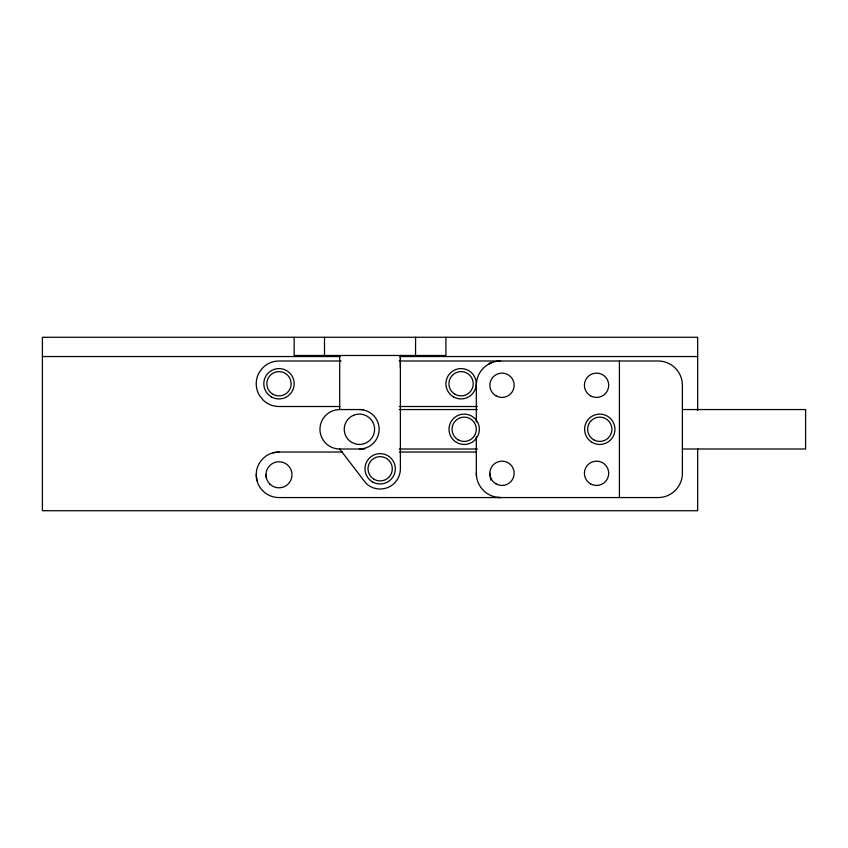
<?xml version="1.0" encoding="UTF-8"?>
<svg xmlns="http://www.w3.org/2000/svg" width="848" height="848" viewBox="0 0 848 848"><rect width="100%" height="100%" fill="white"/><g stroke="black" fill="none" stroke-linecap="round" stroke-linejoin="round"><path stroke-width="1.27" d="M488.469 364.237L491.31 362.838M273.109 452.821L278.981 452.037L342.56 452.037M42.4 356.542L340.249 356.542M399.821 356.542L697.671 356.542M341.066 360.994L278.981 360.994A22.758 22.758 0 0 0 262.891 367.661L259.276 372.367A22.758 22.758 0 0 0 259.276 395.136L262.891 399.853A22.758 22.758 0 0 0 278.981 406.51L339.91 406.51M399.196 360.994L658.112 360.994A24.285 24.285 0 0 1 682.386 385.268L682.386 473.29A24.285 24.285 0 0 1 658.112 497.564L278.981 497.564A22.769 22.769 0 0 1 256.202 474.806A22.769 22.769 0 0 1 278.971 452.026M399.344 406.51L477.382 406.51M400.383 367.619L400.383 355.482L400.383 468.796A20.235 20.235 0 0 1 365.848 483.106L339.688 449.005A19.727 19.727 0 0 1 319.961 429.279A19.727 19.727 0 0 1 339.688 409.552L363.506 409.552M399.249 409.552L477.339 409.552M682.502 409.552L805.6 409.552L805.6 449.005L682.502 449.005M339.688 449.005L364.831 449.005M399.249 449.005L477.339 449.005M399.503 452.037L476.534 452.037M497.437 497.363L500.606 497.564A24.285 24.285 0 0 1 476.322 473.29L476.322 436.508M489.868 473.29L490.78 480.159M265.965 474.785L266.41 478.145M256.234 474.806L256.976 480.699M476.322 473.29L476.534 476.459M697.671 410.58L697.671 337.271L42.4 337.271L42.4 510.729L697.671 510.729L697.671 448.793M619.422 360.994L619.422 497.564M489.868 362.838L489.868 363.548M476.322 422.05L476.322 385.268A24.285 24.285 0 0 1 500.606 360.994M445.91 337.271L445.91 355.482L294.161 355.482L294.161 337.271M415.562 337.271L415.562 355.482M339.688 355.482L339.688 409.552M324.508 337.271L324.508 355.482M359.414 409.552A19.727 19.727 0 0 1 379.141 429.279A19.727 19.727 0 0 1 359.414 449.005M353.637 415.329L351.825 416.135A15.179 15.179 0 0 0 351.825 442.423L355.482 443.939A15.179 15.179 0 0 0 374.593 429.279A15.179 15.179 0 0 0 355.482 414.619L353.637 415.329M590.484 483.816A12.137 12.137 0 0 0 608.694 473.301A12.137 12.137 0 0 0 590.484 462.785A12.137 12.137 0 0 0 590.484 483.816M495.942 483.805A12.137 12.137 0 0 0 514.153 473.29A12.137 12.137 0 0 0 495.942 462.775A12.137 12.137 0 0 0 495.942 483.805M272.918 394.267A12.137 12.137 0 0 0 291.129 383.752A12.137 12.137 0 0 0 272.918 373.237A12.137 12.137 0 0 0 272.918 394.267M455.016 394.267A12.137 12.137 0 0 0 473.226 383.752A12.137 12.137 0 0 0 455.016 373.237A12.137 12.137 0 0 0 455.016 394.267M590.484 395.783A12.137 12.137 0 0 0 608.694 385.268A12.137 12.137 0 0 0 590.484 374.752A12.137 12.137 0 0 0 590.484 395.783M495.942 395.783A12.137 12.137 0 0 0 514.153 385.268A12.137 12.137 0 0 0 495.942 374.752A12.137 12.137 0 0 0 495.942 395.783M593.706 439.794A12.137 12.137 0 0 0 611.917 429.279A12.137 12.137 0 0 0 593.706 418.764A12.137 12.137 0 0 0 593.706 439.794M269.77 483.985A13.017 13.017 0 0 0 291.553 478.145A13.017 13.017 0 0 0 275.611 462.202A13.017 13.017 0 0 0 269.77 483.985M271.392 396.896A15.179 15.179 0 0 0 294.161 383.752A15.179 15.179 0 0 0 271.392 370.608A15.179 15.179 0 0 0 271.392 396.896M453.5 396.896A15.179 15.179 0 0 0 476.269 383.752A15.179 15.179 0 0 0 453.5 370.608A15.179 15.179 0 0 0 453.5 396.896M592.19 442.423A15.179 15.179 0 0 0 614.948 429.279A15.179 15.179 0 0 0 592.19 416.135A15.179 15.179 0 0 0 592.19 442.423M458.111 439.794A12.137 12.137 0 0 0 476.322 429.279A12.137 12.137 0 0 0 458.111 418.764A12.137 12.137 0 0 0 458.111 439.794M456.595 442.423A15.179 15.179 0 0 0 479.364 429.279A15.179 15.179 0 0 0 456.595 416.135A15.179 15.179 0 0 0 456.595 442.423M374.085 479.311A12.137 12.137 0 0 0 392.295 468.796A12.137 12.137 0 0 0 374.085 458.28A12.137 12.137 0 0 0 374.085 479.311M372.569 481.94A15.179 15.179 0 0 0 395.327 468.796A15.179 15.179 0 0 0 372.569 455.652A15.179 15.179 0 0 0 372.569 481.94"/></g></svg>
